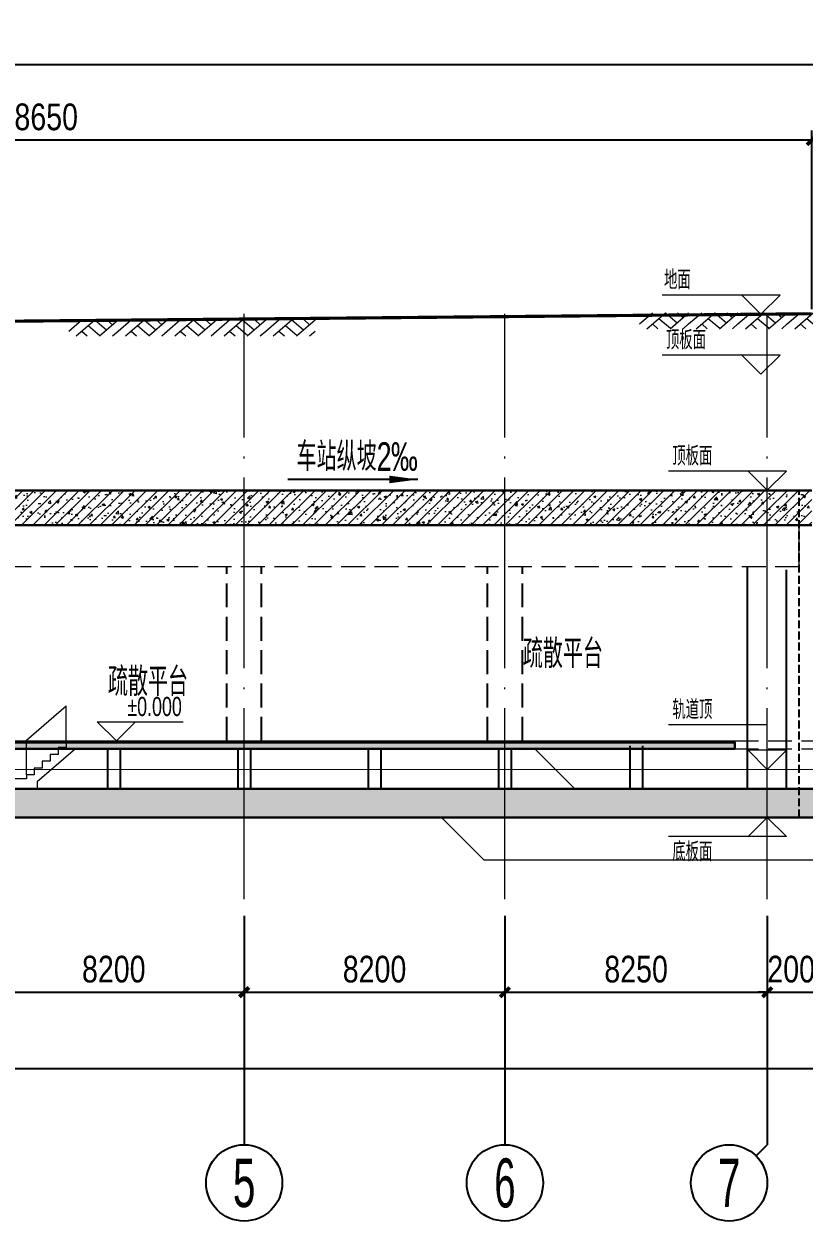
# Model space of a CAD drawing. Extents: x 4 to 13611208, y -605838 to 574722.
# Drawn here: x 13145572 to 13170103, y -359149 to -321489 of the extents above; entities that cross this region are included whole.
import ezdxf
from ezdxf.enums import TextEntityAlignment as Align

# ---------------------------------------------------------------- set-up
doc = ezdxf.new("R2010")
doc.units = 0
doc.header["$LTSCALE"] = 1000
doc.header["$MEASUREMENT"] = 0
for name, pattern in [('ACAD_ISO10W100', [18.5, 12, -3, 0.5, -3]), ('DASH', [0.35, 0.25, -0.1]), ('DOTE', [2.42, 2, -0.2, 0.02, -0.2])]:
    doc.linetypes.add(name, pattern=pattern)
for name, color, linetype, lineweight in [('1-WALL-砼', 8, 'Continuous', 30), ('1-其他', 14, 'Continuous', 5), ('1-填充', 8, 'Continuous', 5), ('1-栏杆其他', 8, 'Continuous', 5), ('1-沉降缝', 8, 'Continuous', 5), ('1-线路', 8, 'ACAD_ISO10W100', 5), ('1-结构梁', 8, 'Continuous', 5), ('COLUMN', 8, 'Continuous', 5), ('DIM_ELEV', 3, 'Continuous', 5), ('DOTE', 14, 'DOTE', 5), ('WINDOW', 8, 'Continuous', 5), ('建筑看线', 161, 'Continuous', 5)]:
    doc.layers.add(name, color=color, linetype=linetype, lineweight=lineweight)
for name, color, linetype in [('AXIS', 3, 'Continuous'), ('AXIS_TEXT', 7, 'Continuous'), ('DIM_LEAD', 3, 'Continuous'), ('PUB_TEXT', 8, 'Continuous')]:
    doc.layers.add(name, color=color, linetype=linetype)
doc.styles.add('C', font='HZTXT_E', dxfattribs={"width": 0.7, "bigfont": 'HZTXT'})
doc.styles.add('C_T3', font='fsdb_e.shx', dxfattribs={"width": 0.8, "bigfont": 'hzdx.shx'})
doc.styles.add('COMPLEX', font='hztxt_e.shx', dxfattribs={"width": 0.6, "bigfont": 'HZTXT.shx'})
doc.dimstyles.new('_TCH_ARCH&&300', dxfattribs={"dimtxt": 840, "dimasz": 300, "dimexe": 300, "dimexo": 600, "dimgap": 300, "dimtad": 1, "dimdec": 0, "dimzin": 0, "dimdsep": 46, "dimtxsty": 'C_T3', "dimblk": 'ARCHTICK', "dimcen": 0.09, "dimclrd": 3, "dimclre": 3, "dimclrt": 3, "dimadec": 4, "dimazin": 2, "dimtfac": 1, "dimtdec": 0, "dimtix": 1, "dimtmove": 2, "dimatfit": 3, "dimfxl": 1, "dimtolj": 1, "dimtzin": 0, "dimarcsym": 0})
pattern_1 = [(45, (0, 0), (-176.7766953, 176.7766953), []), (50, (0, 0), (717.260183, -62.752135), [75, -825]), (355, (0, 0), (-138.751334, 752.192134), [60, -660]), (100.4514, (59.8, -5.2), (578.50938, 689.439542), [63.74019, -701.14211]), (46.1842, (0, 200), (1067.24105, -165.519014), [112.5, -1237.5]), (96.6356, (88.9, 186.2), (934.662706, 974.11787), [95.61029, -1051.713]), (351.1842, (0, 200), (934.661945, 974.1186), [90, -990]), (21, (100, 150), (596.907052, -402.61889), [75, -825]), (326, (100, 150), (243.31533, 725.150045), [60, -660]), (71.4514, (149.74, 116.45), (840.22263, 322.530497), [63.74019, -701.14211]), (37.5, (0, 0), (12.1598553, 332.893854), [0, -652, 0, -670, 0, -662.5]), (7.5, (0, 0), (263.069537, 394.411712), [0, -382, 0, -637, 0, -252.5]), (327.5, (-223, 0), (533.822436, -22.554872), [0, -250, 0, -780, 0, -1035]), (317.5, (-323, 0), (583.18617, 100.104982), [0, -325, 0, -518, 0, -735])]

# ---------------------------------------------------------------- blocks, each defined once
blk = doc.blocks.new('_ArchTick')
at = {"color": 0, "linetype": 'ByBlock', "const_width": 0.4}
blk.add_lwpolyline([(-0.5, -0.5), (0.5, 0.5)], dxfattribs=at)
blk = doc.blocks.new('*D1400')
at = {"layer": 'AXIS', "color": 3, "lineweight": -2}
for p, q in [((13121697, -329857), (13121697, -322460)), ((13473697, -329857), (13473697, -322460)), ((13121697, -322760), (13473697, -322760))]:
    blk.add_line(p, q, dxfattribs=at)
at = {"layer": 'AXIS', "color": 3, "lineweight": -2, "xscale": 300, "yscale": 300, "zscale": 300, "rotation": 180}
blk.add_blockref('_ArchTick', (13121697, -322760), dxfattribs=at)
at = {"layer": 'AXIS', "color": 3, "lineweight": -2, "xscale": 300, "yscale": 300, "zscale": 300}
blk.add_blockref('_ArchTick', (13473697, -322760), dxfattribs=at)
at = {"layer": 'AXIS', "color": 3, "insert": (13297697, -322040), "char_height": 840, "attachment_point": 5, "style": 'C_T3'}
blk.add_mtext('\\A1;352000', dxfattribs=at)
blk = doc.blocks.new('*D1401')
at = {"layer": 'AXIS', "color": 3, "lineweight": -2}
for p, q in [((13121697, -330457), (13121697, -324838)), ((13170347, -330457), (13170347, -324838)), ((13121697, -325138), (13170347, -325138))]:
    blk.add_line(p, q, dxfattribs=at)
at = {"layer": 'AXIS', "color": 3, "lineweight": -2, "xscale": 300, "yscale": 300, "zscale": 300, "rotation": 180}
blk.add_blockref('_ArchTick', (13121697, -325138), dxfattribs=at)
at = {"layer": 'AXIS', "color": 3, "lineweight": -2, "xscale": 300, "yscale": 300, "zscale": 300}
blk.add_blockref('_ArchTick', (13170347, -325138), dxfattribs=at)
at = {"layer": 'AXIS', "color": 3, "insert": (13146022, -324418), "char_height": 840, "attachment_point": 5, "style": 'C_T3'}
blk.add_mtext('\\A1;48650', dxfattribs=at)
blk = doc.blocks.new('*D1412')
at = {"layer": 'AXIS', "color": 3, "lineweight": -2}
for p, q in [((13144297, -350149), (13144297, -352249)), ((13152497, -350149), (13152497, -352249)), ((13144297, -351949), (13152497, -351949))]:
    blk.add_line(p, q, dxfattribs=at)
at = {"layer": 'AXIS', "color": 3, "lineweight": -2, "xscale": 300, "yscale": 300, "zscale": 300, "rotation": 180}
blk.add_blockref('_ArchTick', (13144297, -351949), dxfattribs=at)
at = {"layer": 'AXIS', "color": 3, "lineweight": -2, "xscale": 300, "yscale": 300, "zscale": 300}
blk.add_blockref('_ArchTick', (13152497, -351949), dxfattribs=at)
at = {"layer": 'AXIS', "color": 3, "insert": (13148397, -351229), "char_height": 840, "attachment_point": 5, "style": 'C_T3'}
blk.add_mtext('\\A1;8200', dxfattribs=at)
blk = doc.blocks.new('*D1413')
at = {"layer": 'AXIS', "color": 3, "lineweight": -2}
for p, q in [((13152497, -350149), (13152497, -352249)), ((13160697, -350149), (13160697, -352249)), ((13152497, -351949), (13160697, -351949))]:
    blk.add_line(p, q, dxfattribs=at)
at = {"layer": 'AXIS', "color": 3, "lineweight": -2, "xscale": 300, "yscale": 300, "zscale": 300, "rotation": 180}
blk.add_blockref('_ArchTick', (13152497, -351949), dxfattribs=at)
at = {"layer": 'AXIS', "color": 3, "lineweight": -2, "xscale": 300, "yscale": 300, "zscale": 300}
blk.add_blockref('_ArchTick', (13160697, -351949), dxfattribs=at)
at = {"layer": 'AXIS', "color": 3, "insert": (13156597, -351229), "char_height": 840, "attachment_point": 5, "style": 'C_T3'}
blk.add_mtext('\\A1;8200', dxfattribs=at)
blk = doc.blocks.new('*D1414')
at = {"layer": 'AXIS', "color": 3, "lineweight": -2}
for p, q in [((13160697, -350149), (13160697, -352249)), ((13168947, -350149), (13168947, -352249)), ((13160697, -351949), (13168947, -351949))]:
    blk.add_line(p, q, dxfattribs=at)
at = {"layer": 'AXIS', "color": 3, "lineweight": -2, "xscale": 300, "yscale": 300, "zscale": 300, "rotation": 180}
blk.add_blockref('_ArchTick', (13160697, -351949), dxfattribs=at)
at = {"layer": 'AXIS', "color": 3, "lineweight": -2, "xscale": 300, "yscale": 300, "zscale": 300}
blk.add_blockref('_ArchTick', (13168947, -351949), dxfattribs=at)
at = {"layer": 'AXIS', "color": 3, "insert": (13164822, -351229), "char_height": 840, "attachment_point": 5, "style": 'C_T3'}
blk.add_mtext('\\A1;8250', dxfattribs=at)
blk = doc.blocks.new('*D1415')
at = {"layer": 'AXIS', "color": 3, "lineweight": -2}
for p, q in [((13168947, -350149), (13168947, -352249)), ((13170947, -350149), (13170947, -352249)), ((13168947, -351949), (13168647, -351949)), ((13168947, -351949), (13170947, -351949)), ((13170947, -351949), (13171247, -351949))]:
    blk.add_line(p, q, dxfattribs=at)
at = {"layer": 'AXIS', "color": 3, "lineweight": -2, "xscale": 300, "yscale": 300, "zscale": 300}
blk.add_blockref('_ArchTick', (13168947, -351949), dxfattribs=at)
at = {"layer": 'AXIS', "color": 3, "lineweight": -2, "xscale": 300, "yscale": 300, "zscale": 300, "rotation": 180}
blk.add_blockref('_ArchTick', (13170947, -351949), dxfattribs=at)
at = {"layer": 'AXIS', "color": 3, "insert": (13169947, -351229), "char_height": 840, "attachment_point": 5, "style": 'C_T3'}
blk.add_mtext('\\A1;2000', dxfattribs=at)
blk = doc.blocks.new('*D1453')
at = {"layer": 'AXIS', "color": 3, "lineweight": -2}
for p, q in [((13121697, -350149), (13121697, -354649)), ((13473697, -350149), (13473697, -354649)), ((13121697, -354349), (13473697, -354349))]:
    blk.add_line(p, q, dxfattribs=at)
at = {"layer": 'AXIS', "color": 3, "lineweight": -2, "xscale": 300, "yscale": 300, "zscale": 300, "rotation": 180}
blk.add_blockref('_ArchTick', (13121697, -354349), dxfattribs=at)
at = {"layer": 'AXIS', "color": 3, "lineweight": -2, "xscale": 300, "yscale": 300, "zscale": 300}
blk.add_blockref('_ArchTick', (13473697, -354349), dxfattribs=at)
at = {"layer": 'AXIS', "color": 3, "insert": (13297697, -353629), "char_height": 840, "attachment_point": 5, "style": 'C_T3'}
blk.add_mtext('\\A1;352000', dxfattribs=at)
blk = doc.blocks.new('_AXISO')
blk.add_circle((0, 0), 0.5)
at = {"layer": 'AXIS_TEXT', "style": 'COMPLEX', "width": 1.041667}
blk.add_attdef('A', text='', height=0.56, dxfattribs=at).set_placement((-0.25, -0.28), (0.25, -0.28), align=Align.FIT)
blk = doc.blocks.new('$LinePat$素土夯实')
at = {"color": 0}
for p, q in [((0, -210), (210, 0)), ((120, -300), (420, 0)), ((420, 0), (608, -188)), ((495, -300), (795, 0)), ((615, 0), (705, -90)), ((315, -105), (502, -293)), ((210, -210), (300, -300)), ((705, -300), (795, -210))]:
    blk.add_line(p, q, dxfattribs=at)

msp = doc.modelspace()

# ---------------------------------------------------------------- hatches: boundary and pattern name
at = {"layer": '1-填充'}
h = msp.add_hatch(dxfattribs=at)
h.set_pattern_fill('钢筋混凝土', color=256, scale=100, style=0)
h.set_pattern_definition(pattern_1)
h.paths.add_polyline_path([(13144297.3, -336161.1), (13144297.3, -337261.1), (13152497.3, -337261.1), (13152497.3, -336161.1)])
h = msp.add_hatch(dxfattribs=at)
h.set_pattern_fill('钢筋混凝土', color=256, scale=100, style=0)
h.set_pattern_definition(pattern_1)
h.paths.add_polyline_path([(13160697.3, -337261.1), (13160697.3, -336161.1), (13152497.3, -336161.1), (13152497.3, -337261.1)])
h = msp.add_hatch(dxfattribs=at)
h.set_pattern_fill('钢筋混凝土', color=256, scale=100, style=0)
h.set_pattern_definition(pattern_1)
h.paths.add_polyline_path([(13168947.3, -336161.1), (13160697.3, -336161.1), (13160697.3, -337261.1), (13168947.3, -337261.1)])
h = msp.add_hatch(dxfattribs=at)
h.set_pattern_fill('钢筋混凝土', color=256, scale=100, style=0)
h.set_pattern_definition(pattern_1)
h.paths.add_polyline_path([(13170347.3, -336161.1), (13168947.3, -336161.1), (13168947.3, -337261.1), (13170347.3, -337261.1)])
h = msp.add_hatch(dxfattribs=at)
h.set_pattern_fill('钢筋混凝土', color=256, scale=100, style=0)
h.set_pattern_definition(pattern_1)
h.paths.add_polyline_path([(13167923.7, -344091.1), (13160697.3, -344091.1), (13160697.3, -344291.1), (13167923.7, -344291.1)])
h.paths.add_polyline_path([(13160697.3, -344091.1), (13152497.3, -344091.1), (13152497.3, -344291.1), (13160697.3, -344291.1)])
h.paths.add_polyline_path([(13152497.3, -344091.1), (13144297.3, -344091.1), (13144297.3, -344291.1), (13152497.3, -344291.1)])
h = msp.add_hatch(dxfattribs=at)
h.set_pattern_fill('钢筋混凝土', color=256, scale=100, style=0)
h.set_pattern_definition(pattern_1)
h.paths.add_polyline_path([(13255497.3, -346451.1), (13256497.3, -346451.1), (13256497.3, -345551.1), (13256297.3, -345551.1), (13143247.3, -345551.1), (13143047.3, -345551.1), (13143047.3, -346451.1), (13144047.3, -346451.1)])

# ---------------------------------------------------------------- linework, layer by layer
at = {"color": 0, "const_width": 100}
msp.add_lwpolyline([(13120777.2, -331067.7), (13170347.3, -330606.1)], dxfattribs=at)
at = {"layer": '1-WALL-砼', "ltscale": 6}
for p, q in [((13138197.3, -336161.1), (13170347.3, -336161.1)), ((13135397.4, -337261.1), (13170347.3, -337261.1)), ((13143247.3, -344291.1), (13167923.7, -344291.1)), ((13256297.3, -345551.1), (13143247.3, -345551.1)), ((13255497.3, -346451.1), (13144047.3, -346451.1))]:
    msp.add_line(p, q, dxfattribs=at)
msp.add_lwpolyline([(13136597.3, -344091.1), (13167923.7, -344091.1), (13167923.7, -344291.1)], dxfattribs=at)
at = {"layer": '1-栏杆其他', "ltscale": 0.5}
for p, q in [((13145647.3, -344016.1), (13146897.3, -342941.1)), ((13146897.3, -344041.1), (13146897.3, -342941.1)), ((13145647.3, -345116.1), (13145647.3, -344016.1))]:
    msp.add_line(p, q, dxfattribs=at)
at = {"layer": '1-沉降缝', "linetype": 'DASH'}
for p, q in [((13169937.3, -346451.1), (13169937.3, -336161.1)), ((13169957.3, -346451.1), (13169957.3, -336161.1))]:
    msp.add_line(p, q, dxfattribs=at)
at = {"layer": '1-线路', "color": 1, "ltscale": 0.1, "const_width": 30}
msp.add_lwpolyline([(13119620.3, -344941.1), (13478780.3, -344941.1)], dxfattribs=at)
at = {"layer": '1-结构梁'}
for p, q in [((13169937.3, -337161.1), (13169937.3, -338661.1)), ((13161637.3, -344291.1), (13162897.3, -345551.1)), ((13158707.3, -346451.1), (13160047.3, -347791.1)), ((13255497.3, -347791.1), (13160047.3, -347791.1))]:
    msp.add_line(p, q, dxfattribs=at)
at = {"layer": '1-结构梁', "linetype": 'DASH', "ltscale": 3}
msp.add_line((13128247.3, -338561.1), (13169937.3, -338561.1), dxfattribs=at)
at = {"layer": '1-结构梁'}
msp.add_lwpolyline([(13139122.3, -344041.1), (13167923.7, -344041.1), (13167923.7, -344091.1)], dxfattribs=at)
at = {"layer": 'AXIS'}
for p, q in [((13152497.2, -349549.1), (13152497.2, -356749.1)), ((13160697.2, -349549.1), (13160697.2, -356749.1)), ((13168947.2, -349549.1), (13168947.2, -356749.1)), ((13168595.7, -357100.5), (13168947.2, -356749.1))]:
    msp.add_line(p, q, dxfattribs=at)
at = {"layer": 'COLUMN', "color": 127, "linetype": 'DASH', "lineweight": -3, "ltscale": 3}
for p, q in [((13151947.3, -344041.1), (13151947.3, -338561.1)), ((13153047.3, -344041.1), (13153047.3, -338561.1)), ((13160147.3, -344041.1), (13160147.3, -338561.1)), ((13161247.3, -344041.1), (13161247.3, -338561.1))]:
    msp.add_line(p, q, dxfattribs=at)
at = {"layer": 'COLUMN', "color": 127, "lineweight": -3}
for p, q in [((13168327.3, -345551.1), (13168327.3, -338561.1)), ((13169547.3, -345551.1), (13169547.3, -338661.1)), ((13164622.3, -344201.1), (13164622.3, -345551.1)), ((13165022.3, -344201.1), (13165022.3, -345551.1)), ((13148197.3, -344291.1), (13148197.3, -345551.1)), ((13148597.3, -344291.1), (13148597.3, -345551.1)), ((13152297.3, -344291.1), (13152297.3, -345551.1)), ((13152697.3, -344291.1), (13152697.3, -345551.1)), ((13156397.3, -344291.1), (13156397.3, -345551.1)), ((13156797.3, -344291.1), (13156797.3, -345551.1)), ((13160497.3, -344291.1), (13160497.3, -345551.1)), ((13160897.3, -344291.1), (13160897.3, -345551.1))]:
    msp.add_line(p, q, dxfattribs=at)
at = {"layer": 'DIM_ELEV'}
for p, q in [((13169347.2, -330017.1), (13165643, -330017.1)), ((13168747.2, -330617.1), (13168147.2, -330017.1)), ((13168747.2, -330617.1), (13169347.2, -330017.1)), ((13169347.2, -331909.1), (13165643, -331909.1)), ((13168747.2, -332509.1), (13168147.2, -331909.1)), ((13168747.2, -332509.1), (13169347.2, -331909.1)), ((13169547.2, -335559.1), (13165843, -335559.1)), ((13168947.2, -336159.1), (13168347.2, -335559.1)), ((13168947.2, -336159.1), (13169547.2, -335559.1)), ((13148478.2, -344041.1), (13147878.2, -343441.1)), ((13147878.2, -343441.1), (13150578.2, -343441.1)), ((13148478.2, -344041.1), (13149078.2, -343441.1)), ((13168947.2, -343539.1), (13165843, -343539.1)), ((13168947.2, -344939.1), (13168947.2, -343539.1)), ((13168947.2, -344939.1), (13168347.2, -344339.1)), ((13169547.2, -344339.1), (13168347.2, -344339.1)), ((13168947.2, -344939.1), (13169547.2, -344339.1)), ((13168947.2, -346449.1), (13168347.2, -347049.1)), ((13168947.2, -346449.1), (13169547.2, -347049.1)), ((13169547.2, -347049.1), (13165843, -347049.1))]:
    msp.add_line(p, q, dxfattribs=at)
at = {"layer": 'DIM_LEAD'}
for p, q in [((13156253.3, -335819.1), (13153874.2, -335819.1)), ((13157960.3, -335819.2), (13156253.3, -335819.1))]:
    msp.add_line(p, q, dxfattribs=at)
msp.add_lwpolyline([(13157960.3, -335819.2, 0, 240, 0), (13157060.3, -335819.2, 0, 0, 0)], format="xyseb", dxfattribs=at)
at = {"layer": 'DOTE', "linetype": 'DOTE', "ltscale": 3}
for p, q in [((13152497.2, -349019.1), (13152497.2, -330609.1)), ((13160697.2, -349019.1), (13160697.2, -330609.1)), ((13168947.2, -349019.1), (13168947.2, -330609.1))]:
    msp.add_line(p, q, dxfattribs=at)
at = {"layer": 'WINDOW'}
for p, q in [((13147194.8, -344291.1), (13145985.5, -345331.1)), ((13145647.3, -345241.1), (13144297.3, -345241.1)), ((13145985.5, -345331.1), (13145985.5, -345551.1))]:
    msp.add_line(p, q, dxfattribs=at)
msp.add_lwpolyline([(13146897.3, -344041.1), (13146897.3, -344256.1), (13146647.3, -344256.1), (13146647.3, -344471.1), (13146397.3, -344471.1), (13146397.3, -344686.1), (13146147.3, -344686.1), (13146147.3, -344901.1), (13145897.3, -344901.1), (13145897.3, -345116.1), (13145647.3, -345116.1), (13145647.3, -345241.1)], dxfattribs=at)
at = {"layer": '建筑看线', "color": 8, "linetype": 'DASH', "ltscale": 3}
for p, q in [((13167923.7, -344041.1), (13209197.4, -344041.1)), ((13167923.7, -344291.1), (13208899.9, -344291.1))]:
    msp.add_line(p, q, dxfattribs=at)

# ---------------------------------------------------------------- block references
at = {"layer": '1-其他', "color": 8, "xscale": 1.949685534582141, "yscale": 1.666666666666667, "zscale": 1.666666666666667}
for p in [(13164924.6, -330575.5), (13166474.6, -330575.5), (13168024.6, -330575.5), (13169574.6, -330575.5), (13146980.1, -330800.5), (13148530.1, -330800.5), (13150080.1, -330800.5), (13151630.1, -330800.5), (13153180.1, -330800.5)]:
    msp.add_blockref('$LinePat$素土夯实', p, dxfattribs=at)
at = {"layer": 'AXIS'}
ref = msp.add_blockref('_AXISO', (13152497.2, -357949.1), dxfattribs=dict(at, xscale=2400, yscale=2400, zscale=2400))
ref.add_attrib('A', '5', dxfattribs={"layer": 'AXIS_TEXT', "height": 1522.4, "style": 'C', "width": 0.768627}).set_placement((13152142, -358710.3), (13152852.4, -358710.3), align=Align.FIT)
ref = msp.add_blockref('_AXISO', (13160697.2, -357949.1), dxfattribs=dict(at, xscale=2400, yscale=2400, zscale=2400))
ref.add_attrib('A', '6', dxfattribs={"layer": 'AXIS_TEXT', "height": 1541.5, "style": 'C', "width": 0.713725}).set_placement((13160363.2, -358719.8), (13161031.2, -358719.8), align=Align.FIT)
ref = msp.add_blockref('_AXISO', (13167747.2, -357949.1), dxfattribs=dict(at, xscale=2400, yscale=2400, zscale=2400))
ref.add_attrib('A', '7', dxfattribs={"layer": 'AXIS_TEXT', "height": 1522.4, "style": 'C', "width": 0.768627}).set_placement((13167392, -358710.3), (13168102.4, -358710.3), align=Align.FIT)

# ---------------------------------------------------------------- texts
at = {"layer": 'PUB_TEXT', "style": 'C', "width": 0.7}
for s, height, p in [('地面', 600, (13165699.1, -329837.1)), ('顶板面', 600, (13165759.1, -331729.1)), ('车站纵坡', 900, (13154144.2, -335549.1)), ('2', 900, (13156664.2, -335549.1)), ('‰', 900, (13157114.2, -335549.1)), ('顶板面', 600, (13165959.1, -335379.1)), ('疏散平台', 900, (13161260, -341750.4)), ('疏散平台', 900, (13148212, -342629.4)), ('%%P0.000', 600, (13148823.2, -343261.1)), ('轨道顶', 600, (13165961.1, -343359.1)), ('底板面', 600, (13165960.1, -347829.1))]:
    msp.add_text(s, height=height, dxfattribs=at).set_placement(p)

# ---------------------------------------------------------------- dimensions: what is measured, and where the dimension line sits
at = {"layer": 'AXIS'}
for p1, p2, distance, picture, middle in [((13121697.2, -330457.1), (13473697.4, -330457.1), 7697.1, '*D1400', (13297697.3, -322040)), ((13121697.2, -331057.1), (13170347.4, -331057.1), 5919.1, '*D1401', (13146022.3, -324418)), ((13121697.2, -349549.1), (13473697.2, -349549.1), -4800, '*D1453', (13297697.2, -353629.1)), ((13144297.2, -349549.1), (13152497.2, -349549.1), -2400, '*D1412', (13148397.2, -351229.1)), ((13152497.2, -349549.1), (13160697.2, -349549.1), -2400, '*D1413', (13156597.2, -351229.1)), ((13160697.2, -349549.1), (13168947.2, -349549.1), -2400, '*D1414', (13164822.2, -351229.1)), ((13168947.2, -349549.1), (13170947.2, -349549.1), -2400, '*D1415', (13169947.2, -351229.1))]:
    dim = msp.add_aligned_dim(p1=p1, p2=p2, distance=distance, dimstyle='_TCH_ARCH&&300', dxfattribs=at)
    dim.commit()
    dim.dimension.update_dxf_attribs({"geometry": picture, "text_midpoint": middle})

doc.saveas('drawing.dxf')
